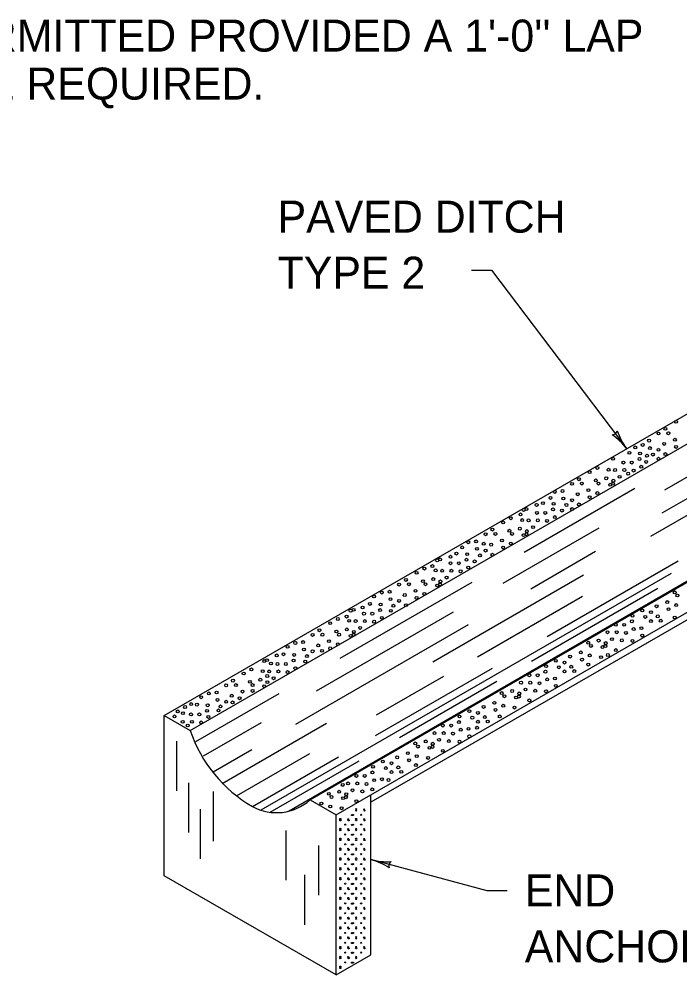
# Model space of a CAD drawing. Extents: x 997.6 to 1037.2, y 998.9 to 1022.8.
# Drawn here: x 1028.02 to 1032.15, y 1010.43 to 1016.4 of the extents above; entities that cross this region are included whole.
import ezdxf

# ---------------------------------------------------------------- set-up
doc = ezdxf.new("R2010")
doc.units = 0
doc.layers.add('Level 1', color=7, linetype='Continuous')

msp = doc.modelspace()

# ---------------------------------------------------------------- linework, layer by layer
at = {"layer": 'Level 1'}
for p, q in [((1028.928, 1012.0526), (1033.8024, 1014.8668)), ((1030.8455, 1014.8355), (1030.9705, 1014.8355)), ((1030.9705, 1014.8355), (1031.8162, 1013.7201)), ((1029.0904, 1011.9588), (1033.9618, 1014.7714)), ((1032.0547, 1013.4638), (1033.7338, 1014.4333)), ((1029.8392, 1011.5266), (1034.7135, 1014.3408)), ((1029.7072, 1011.4588), (1034.5816, 1014.2731)), ((1032.0371, 1013.3198), (1033.7466, 1014.3068)), ((1030.0015, 1011.4328), (1034.8741, 1014.246)), ((1034.2035, 1013.8124), (1030.2178, 1011.5112)), ((1031.9653, 1013.1738), (1032.6876, 1013.5908)), ((1031.176, 1013.075), (1031.8665, 1013.4737)), ((1031.0433, 1012.8799), (1031.6443, 1013.2269)), ((1031.2161, 1012.8458), (1031.6213, 1013.0797)), ((1031.3197, 1012.5481), (1032.1361, 1013.0195)), ((1029.5333, 1011.4638), (1032.0958, 1012.9433)), ((1030.0258, 1012.4109), (1030.8497, 1012.8866)), ((1030.6055, 1012.3888), (1031.5463, 1012.9319)), ((1031.2208, 1012.3925), (1032.0108, 1012.8486)), ((1030.8848, 1012.4208), (1031.5397, 1012.7988)), ((1029.8793, 1012.2079), (1030.7337, 1012.7012)), ((1029.7502, 1011.9994), (1030.8277, 1012.6215)), ((1030.2474, 1011.929), (1030.9767, 1012.35)), ((1030.2543, 1012.0567), (1030.6745, 1012.2993)), ((1030.3961, 1011.9163), (1031.0038, 1012.2673)), ((1029.1262, 1011.8915), (1029.6454, 1012.1913)), ((1028.928, 1011.0526), (1028.928, 1012.0526)), ((1028.928, 1012.0526), (1029.0904, 1011.9588)), ((1029.174, 1011.8007), (1029.5363, 1012.0098)), ((1029.2888, 1011.6285), (1029.9415, 1012.0054)), ((1029.006, 1011.5823), (1029.006, 1011.893)), ((1029.2335, 1011.7011), (1029.4755, 1011.8408)), ((1029.3785, 1011.5511), (1029.8377, 1011.8162)), ((1029.4783, 1011.4849), (1030.0153, 1011.795)), ((1029.5885, 1011.4501), (1030.1442, 1011.7709)), ((1029.0806, 1011.3232), (1029.0806, 1011.6338)), ((1029.2361, 1011.2681), (1029.2361, 1011.5788)), ((1029.8392, 1011.5266), (1030.0015, 1011.4328)), ((1030.218, 1010.5578), (1030.218, 1011.5578)), ((1029.1551, 1011.1579), (1029.1551, 1011.4686)), ((1030.0015, 1010.4328), (1030.0015, 1011.4328)), ((1029.6896, 1011.0252), (1029.6896, 1011.3358)), ((1029.8937, 1010.9312), (1029.8937, 1011.2418)), ((1030.9435, 1010.958), (1030.218, 1011.1534)), ((1030.0015, 1010.4328), (1028.928, 1011.0526)), ((1029.8063, 1010.7465), (1029.8063, 1011.0572)), ((1031.0685, 1010.958), (1030.9435, 1010.958)), ((1030.0015, 1010.4328), (1030.218, 1010.5578))]:
    msp.add_line(p, q, dxfattribs=at)
for centre, radius in [((1032.124, 1013.8891), 0.00903), ((1032.0571, 1013.8445), 0.00903), ((1031.955, 1013.7708), 0.00903), ((1032.0144, 1013.8153), 0.00903), ((1032.0756, 1013.8172), 0.00903), ((1032.1166, 1013.7763), 0.00903), ((1031.8691, 1013.7284), 0.00903), ((1031.9154, 1013.7438), 0.00903), ((1031.9605, 1013.7243), 0.00903), ((1032.0144, 1013.7132), 0.00903), ((1032.0496, 1013.7503), 0.00903), ((1032.124, 1013.7318), 0.00903), ((1031.7302, 1013.658), 0.00903), ((1031.8324, 1013.6946), 0.00903), ((1031.8955, 1013.6561), 0.00903), ((1031.8992, 1013.6908), 0.00903), ((1031.9423, 1013.6765), 0.00903), ((1031.9791, 1013.6834), 0.00903), ((1032.0144, 1013.658), 0.00903), ((1032.0571, 1013.6872), 0.00903), ((1031.6322, 1013.6004), 0.00903), ((1031.7028, 1013.5893), 0.00903), ((1031.7432, 1013.5874), 0.00903), ((1031.7952, 1013.6338), 0.00903), ((1031.8008, 1013.5874), 0.00903), ((1031.8472, 1013.6338), 0.00903), ((1031.8584, 1013.5837), 0.00903), ((1031.9066, 1013.6078), 0.00903), ((1031.9373, 1013.6379), 0.00903), ((1031.5171, 1013.5298), 0.00903), ((1031.584, 1013.5744), 0.00903), ((1031.623, 1013.5224), 0.00903), ((1031.688, 1013.5354), 0.00903), ((1031.7711, 1013.5447), 0.00903), ((1031.8246, 1013.5644), 0.00903), ((1031.4744, 1013.5007), 0.00903), ((1031.5356, 1013.5025), 0.00903), ((1031.6396, 1013.5025), 0.00903), ((1031.7121, 1013.4951), 0.00903), ((1031.7302, 1013.5007), 0.00903), ((1031.7321, 1013.5205), 0.00903), ((1031.3397, 1013.4128), 0.00903), ((1031.3666, 1013.4505), 0.00903), ((1031.415, 1013.4561), 0.00903), ((1031.4205, 1013.4096), 0.00903), ((1031.5096, 1013.4357), 0.00903), ((1031.5766, 1013.4617), 0.00903), ((1031.584, 1013.4171), 0.00903), ((1031.6322, 1013.4431), 0.00903), ((1031.1902, 1013.3433), 0.00903), ((1031.2534, 1013.3689), 0.00903), ((1031.2924, 1013.3799), 0.00903), ((1031.3592, 1013.3762), 0.00903), ((1031.4391, 1013.3688), 0.00903), ((1031.4744, 1013.3985), 0.00903), ((1031.4744, 1013.3433), 0.00903), ((1031.5171, 1013.3725), 0.00903), ((1031.0922, 1013.2858), 0.00903), ((1031.1522, 1013.3098), 0.00903), ((1031.1721, 1013.3378), 0.00903), ((1031.2552, 1013.3192), 0.00903), ((1031.3072, 1013.3192), 0.00903), ((1031.3555, 1013.3414), 0.00903), ((1031.3666, 1013.2932), 0.00903), ((1031.4111, 1013.3338), 0.00903), ((1031.044, 1013.2598), 0.00903), ((1031.1628, 1013.2746), 0.00903), ((1031.2032, 1013.2728), 0.00903), ((1031.2311, 1013.23), 0.00903), ((1031.2608, 1013.2728), 0.00903), ((1031.3184, 1013.269), 0.00903), ((1030.9344, 1013.186), 0.00903), ((1030.9771, 1013.2152), 0.00903), ((1030.9956, 1013.1878), 0.00903), ((1031.083, 1013.2078), 0.00903), ((1031.0996, 1013.1878), 0.00903), ((1031.148, 1013.2208), 0.00903), ((1031.1721, 1013.1804), 0.00903), ((1031.1902, 1013.186), 0.00903), ((1031.1921, 1013.2058), 0.00903), ((1030.7881, 1013.1039), 0.00903), ((1030.8266, 1013.1358), 0.00903), ((1030.875, 1013.1414), 0.00903), ((1030.9227, 1013.1268), 0.00903), ((1030.9696, 1013.121), 0.00903), ((1031.0366, 1013.147), 0.00903), ((1031.0922, 1013.1284), 0.00903), ((1030.7153, 1013.0455), 0.00903), ((1030.7524, 1013.0653), 0.00903), ((1030.8192, 1013.0615), 0.00903), ((1030.8805, 1013.0949), 0.00903), ((1030.8991, 1013.0541), 0.00903), ((1030.9344, 1013.0838), 0.00903), ((1030.9771, 1013.0578), 0.00903), ((1031.044, 1013.1024), 0.00903), ((1030.6026, 1012.9873), 0.00903), ((1030.6321, 1013.0231), 0.00903), ((1030.6502, 1013.0287), 0.00903), ((1030.7152, 1013.0045), 0.00903), ((1030.7672, 1013.0045), 0.00903), ((1030.8155, 1013.0268), 0.00903), ((1030.8662, 1013.0162), 0.00903), ((1030.504, 1012.9451), 0.00903), ((1030.5522, 1012.9711), 0.00903), ((1030.6228, 1012.9599), 0.00903), ((1030.6632, 1012.9581), 0.00903), ((1030.7208, 1012.9581), 0.00903), ((1030.7784, 1012.9543), 0.00903), ((1030.8266, 1012.9785), 0.00903), ((1030.3944, 1012.8713), 0.00903), ((1030.4371, 1012.9005), 0.00903), ((1030.4556, 1012.8732), 0.00903), ((1030.543, 1012.8931), 0.00903), ((1030.5596, 1012.8732), 0.00903), ((1030.608, 1012.9061), 0.00903), ((1030.6321, 1012.8658), 0.00903), ((1030.6502, 1012.8713), 0.00903), ((1030.6521, 1012.8912), 0.00903), ((1030.6911, 1012.9153), 0.00903), ((1030.2866, 1012.8212), 0.00903), ((1030.335, 1012.8268), 0.00903), ((1030.4296, 1012.8063), 0.00903), ((1030.4966, 1012.8323), 0.00903), ((1030.5522, 1012.8138), 0.00903), ((1032.1155, 1012.8229), 0.00903), ((1030.2124, 1012.7506), 0.00903), ((1030.2384, 1012.797), 0.00903), ((1030.2792, 1012.7468), 0.00903), ((1030.3405, 1012.7803), 0.00903), ((1030.3944, 1012.7692), 0.00903), ((1030.504, 1012.7878), 0.00903), ((1032.0691, 1012.7622), 0.00903), ((1032.1321, 1012.803), 0.00903), ((1030.0921, 1012.7084), 0.00903), ((1030.1102, 1012.714), 0.00903), ((1030.1665, 1012.728), 0.00903), ((1030.1752, 1012.6898), 0.00903), ((1030.2272, 1012.6898), 0.00903), ((1030.2755, 1012.7121), 0.00903), ((1030.3429, 1012.7073), 0.00903), ((1030.3591, 1012.7394), 0.00903), ((1030.4371, 1012.7432), 0.00903), ((1031.913, 1012.7101), 0.00903), ((1031.9669, 1012.699), 0.00903), ((1032.0021, 1012.7362), 0.00903), ((1032.0765, 1012.7176), 0.00903), ((1032.1247, 1012.7436), 0.00903), ((1029.964, 1012.6304), 0.00903), ((1030.0122, 1012.6564), 0.00903), ((1030.0666, 1012.6716), 0.00903), ((1030.0828, 1012.6453), 0.00903), ((1030.1232, 1012.6434), 0.00903), ((1030.1808, 1012.6434), 0.00903), ((1030.2384, 1012.6397), 0.00903), ((1030.2866, 1012.6638), 0.00903), ((1031.848, 1012.6419), 0.00903), ((1031.8517, 1012.6767), 0.00903), ((1031.9316, 1012.6693), 0.00903), ((1031.9669, 1012.6438), 0.00903), ((1032.0096, 1012.673), 0.00903), ((1032.0281, 1012.6457), 0.00903), ((1032.1155, 1012.6656), 0.00903), ((1029.8971, 1012.5858), 0.00903), ((1030.003, 1012.5784), 0.00903), ((1030.068, 1012.5914), 0.00903), ((1030.1121, 1012.5765), 0.00903), ((1030.1511, 1012.6007), 0.00903), ((1031.6957, 1012.5733), 0.00903), ((1031.7477, 1012.6197), 0.00903), ((1031.7533, 1012.5733), 0.00903), ((1031.7997, 1012.6197), 0.00903), ((1031.8109, 1012.5695), 0.00903), ((1031.8591, 1012.5937), 0.00903), ((1031.9075, 1012.5993), 0.00903), ((1029.7466, 1012.5065), 0.00903), ((1029.795, 1012.5121), 0.00903), ((1029.8544, 1012.5567), 0.00903), ((1029.9156, 1012.5585), 0.00903), ((1029.9566, 1012.5177), 0.00903), ((1030.0196, 1012.5585), 0.00903), ((1030.0921, 1012.5511), 0.00903), ((1030.1102, 1012.5567), 0.00903), ((1031.5755, 1012.5083), 0.00903), ((1031.6405, 1012.5213), 0.00903), ((1031.7236, 1012.5305), 0.00903), ((1031.7849, 1012.5231), 0.00903), ((1031.8517, 1012.5193), 0.00903), ((1031.913, 1012.5528), 0.00903), ((1029.6984, 1012.4823), 0.00903), ((1029.8005, 1012.4656), 0.00903), ((1029.8544, 1012.4545), 0.00903), ((1029.8896, 1012.4917), 0.00903), ((1029.9136, 1012.4576), 0.00903), ((1029.964, 1012.4731), 0.00903), ((1030.0122, 1012.4991), 0.00903), ((1031.5291, 1012.4475), 0.00903), ((1031.5921, 1012.4883), 0.00903), ((1031.6646, 1012.4809), 0.00903), ((1031.6827, 1012.4865), 0.00903), ((1031.6846, 1012.5063), 0.00903), ((1031.7477, 1012.4623), 0.00903), ((1029.5521, 1012.3938), 0.00903), ((1029.5702, 1012.3993), 0.00903), ((1029.6305, 1012.4288), 0.00903), ((1029.6724, 1012.4359), 0.00903), ((1029.7355, 1012.3974), 0.00903), ((1029.7392, 1012.4322), 0.00903), ((1029.8088, 1012.3906), 0.00903), ((1029.8191, 1012.4248), 0.00903), ((1031.373, 1012.3954), 0.00903), ((1031.4621, 1012.4215), 0.00903), ((1031.5365, 1012.4029), 0.00903), ((1031.5847, 1012.4289), 0.00903), ((1031.6553, 1012.4178), 0.00903), ((1031.6986, 1012.4314), 0.00903), ((1029.4722, 1012.3418), 0.00903), ((1029.5428, 1012.3306), 0.00903), ((1029.5832, 1012.3288), 0.00903), ((1029.5944, 1012.3784), 0.00903), ((1029.6352, 1012.3752), 0.00903), ((1029.6408, 1012.3288), 0.00903), ((1029.6872, 1012.3752), 0.00903), ((1029.7466, 1012.3492), 0.00903), ((1031.3117, 1012.362), 0.00903), ((1031.3916, 1012.3546), 0.00903), ((1031.4269, 1012.3843), 0.00903), ((1031.4269, 1012.3292), 0.00903), ((1031.4696, 1012.3583), 0.00903), ((1031.4881, 1012.331), 0.00903), ((1031.5755, 1012.3713), 0.00903), ((1029.3571, 1012.2712), 0.00903), ((1029.424, 1012.3158), 0.00903), ((1029.528, 1012.2768), 0.00903), ((1029.5711, 1012.3002), 0.00903), ((1029.6111, 1012.286), 0.00903), ((1029.6984, 1012.325), 0.00903), ((1031.2077, 1012.305), 0.00903), ((1031.2597, 1012.305), 0.00903), ((1031.308, 1012.3273), 0.00903), ((1031.3191, 1012.279), 0.00903), ((1031.3675, 1012.2846), 0.00903), ((1029.3144, 1012.242), 0.00903), ((1029.3756, 1012.2438), 0.00903), ((1029.463, 1012.2638), 0.00903), ((1029.4796, 1012.2438), 0.00903), ((1029.5521, 1012.2364), 0.00903), ((1029.5721, 1012.2618), 0.00903), ((1031.1557, 1012.2586), 0.00903), ((1031.1836, 1012.2158), 0.00903), ((1031.2133, 1012.2586), 0.00903), ((1031.2449, 1012.2084), 0.00903), ((1031.2709, 1012.2548), 0.00903), ((1031.373, 1012.2381), 0.00903), ((1029.1584, 1012.1677), 0.00903), ((1029.2066, 1012.1918), 0.00903), ((1029.255, 1012.1974), 0.00903), ((1029.2605, 1012.1509), 0.00903), ((1029.3496, 1012.177), 0.00903), ((1029.3987, 1012.1613), 0.00903), ((1029.4166, 1012.203), 0.00903), ((1029.48, 1012.2068), 0.00903), ((1031.0355, 1012.1936), 0.00903), ((1031.0521, 1012.1737), 0.00903), ((1031.1005, 1012.2066), 0.00903), ((1031.1246, 1012.1663), 0.00903), ((1031.1427, 1012.1718), 0.00903), ((1031.1446, 1012.1917), 0.00903), ((1031.3117, 1012.2047), 0.00903), ((1029.0583, 1012.1065), 0.00903), ((1029.0963, 1012.1248), 0.00903), ((1029.1324, 1012.1213), 0.00903), ((1029.1992, 1012.1175), 0.00903), ((1029.2791, 1012.1101), 0.00903), ((1029.3144, 1012.1398), 0.00903), ((1029.3551, 1012.1352), 0.00903), ((1030.9221, 1012.1068), 0.00903), ((1030.9891, 1012.1328), 0.00903), ((1031.0447, 1012.1143), 0.00903), ((1031.1153, 1012.1031), 0.00903), ((1031.2077, 1012.1477), 0.00903), ((1028.9921, 1012.048), 0.00903), ((1029.0121, 1012.0791), 0.00903), ((1029.0448, 1012.0682), 0.00903), ((1029.0952, 1012.0605), 0.00903), ((1029.1472, 1012.0605), 0.00903), ((1029.1955, 1012.0828), 0.00903), ((1029.2037, 1012.0443), 0.00903), ((1029.2668, 1012.0856), 0.00903), ((1030.7717, 1012.0473), 0.00903), ((1030.833, 1012.0808), 0.00903), ((1030.8516, 1012.0399), 0.00903), ((1030.8869, 1012.0697), 0.00903), ((1030.9296, 1012.0437), 0.00903), ((1030.9965, 1012.0883), 0.00903), ((1031.0228, 1012.0479), 0.00903), ((1029.0432, 1012.0141), 0.00903), ((1029.0749, 1011.9908), 0.00903), ((1029.1008, 1012.0141), 0.00903), ((1029.1584, 1012.0103), 0.00903), ((1030.6677, 1011.9903), 0.00903), ((1030.7197, 1011.9903), 0.00903), ((1030.768, 1012.0126), 0.00903), ((1030.8275, 1011.9699), 0.00903), ((1030.8811, 1011.9768), 0.00903), ((1030.8869, 1012.0145), 0.00903), ((1030.9481, 1012.0163), 0.00903), ((1030.6157, 1011.9439), 0.00903), ((1030.6733, 1011.9439), 0.00903), ((1030.7309, 1011.9402), 0.00903), ((1030.7791, 1011.9643), 0.00903), ((1030.833, 1011.9234), 0.00903), ((1030.4955, 1011.8789), 0.00903), ((1030.5121, 1011.859), 0.00903), ((1030.5605, 1011.8919), 0.00903), ((1030.5846, 1011.8516), 0.00903), ((1030.6027, 1011.8572), 0.00903), ((1030.6046, 1011.877), 0.00903), ((1030.6436, 1011.9012), 0.00903), ((1030.7049, 1011.8938), 0.00903), ((1030.7717, 1011.89), 0.00903), ((1030.3821, 1011.7922), 0.00903), ((1030.4491, 1011.8182), 0.00903), ((1030.5047, 1011.7996), 0.00903), ((1030.6677, 1011.833), 0.00903), ((1030.2317, 1011.7327), 0.00903), ((1030.293, 1011.7661), 0.00903), ((1030.3469, 1011.755), 0.00903), ((1030.4565, 1011.7736), 0.00903), ((1030.4994, 1011.7439), 0.00903), ((1030.5753, 1011.7884), 0.00903), ((1030.1277, 1011.6757), 0.00903), ((1030.1797, 1011.6757), 0.00903), ((1030.228, 1011.6979), 0.00903), ((1030.3116, 1011.7253), 0.00903), ((1030.3469, 1011.6998), 0.00903), ((1030.3896, 1011.729), 0.00903), ((1030.4081, 1011.7017), 0.00903), ((1030.0428, 1011.6196), 0.00903), ((1030.0757, 1011.6293), 0.00903), ((1030.1333, 1011.6293), 0.00903), ((1030.1909, 1011.6255), 0.00903), ((1030.2391, 1011.6497), 0.00903), ((1030.2875, 1011.6553), 0.00903), ((1030.328, 1011.6505), 0.00903), ((1029.9555, 1011.5643), 0.00903), ((1030.0205, 1011.5773), 0.00903), ((1030.0646, 1011.5623), 0.00903), ((1030.1036, 1011.5865), 0.00903), ((1030.1649, 1011.5791), 0.00903), ((1030.2269, 1011.5918), 0.00903), ((1029.9091, 1011.5035), 0.00903), ((1029.9721, 1011.5443), 0.00903), ((1030.0446, 1011.5369), 0.00903), ((1030.0627, 1011.5425), 0.00903), ((1030.1277, 1011.5183), 0.00903), ((1029.9647, 1011.4849), 0.00903), ((1030.0353, 1011.4738), 0.00903), ((1030.1265, 1011.4686), 0.00339), ((1030.1265, 1011.46), 0.00339), ((1030.1761, 1011.4668), 0.00339), ((1030.1786, 1011.46), 0.00339), ((1030.0273, 1011.4071), 0.00339), ((1030.0273, 1011.3985), 0.00339), ((1030.0769, 1011.4053), 0.00339), ((1030.0794, 1011.3985), 0.00339), ((1030.1004, 1011.4314), 0.00339), ((1030.1072, 1011.4323), 0.00339), ((1030.1265, 1011.4071), 0.00339), ((1030.1265, 1011.3985), 0.00339), ((1030.1576, 1011.4331), 0.00339), ((1030.1761, 1011.4053), 0.00339), ((1030.1786, 1011.3985), 0.00339), ((1030.0273, 1011.3456), 0.00339), ((1030.0273, 1011.337), 0.00339), ((1030.0584, 1011.3716), 0.00339), ((1030.0769, 1011.3438), 0.00339), ((1030.0794, 1011.337), 0.00339), ((1030.1004, 1011.3699), 0.00339), ((1030.1072, 1011.3708), 0.00339), ((1030.1265, 1011.3456), 0.00339), ((1030.1265, 1011.337), 0.00339), ((1030.1576, 1011.3716), 0.00339), ((1030.1761, 1011.3438), 0.00339), ((1030.1786, 1011.337), 0.00339), ((1030.0273, 1011.2841), 0.00339), ((1030.0273, 1011.2755), 0.00339), ((1030.0584, 1011.3101), 0.00339), ((1030.0769, 1011.2823), 0.00339), ((1030.0794, 1011.2755), 0.00339), ((1030.1004, 1011.3084), 0.00339), ((1030.1072, 1011.3093), 0.00339), ((1030.1265, 1011.2841), 0.00339), ((1030.1265, 1011.2755), 0.00339), ((1030.1576, 1011.3101), 0.00339), ((1030.1761, 1011.2823), 0.00339), ((1030.1786, 1011.2755), 0.00339), ((1030.0273, 1011.2226), 0.00339), ((1030.0273, 1011.214), 0.00339), ((1030.0584, 1011.2486), 0.00339), ((1030.0769, 1011.2208), 0.00339), ((1030.0794, 1011.214), 0.00339), ((1030.1004, 1011.2469), 0.00339), ((1030.1072, 1011.2478), 0.00339), ((1030.1265, 1011.2226), 0.00339), ((1030.1265, 1011.214), 0.00339), ((1030.1576, 1011.2486), 0.00339), ((1030.1761, 1011.2208), 0.00339), ((1030.1786, 1011.214), 0.00339), ((1030.0273, 1011.1611), 0.00339), ((1030.0273, 1011.1525), 0.00339), ((1030.0584, 1011.1871), 0.00339), ((1030.0769, 1011.1593), 0.00339), ((1030.0794, 1011.1525), 0.00339), ((1030.1004, 1011.1854), 0.00339), ((1030.1072, 1011.1863), 0.00339), ((1030.1265, 1011.1611), 0.00339), ((1030.1265, 1011.1525), 0.00339), ((1030.1576, 1011.1871), 0.00339), ((1030.1761, 1011.1593), 0.00339), ((1030.1786, 1011.1525), 0.00339), ((1030.0273, 1011.0996), 0.00339), ((1030.0273, 1011.091), 0.00339), ((1030.0584, 1011.1256), 0.00339), ((1030.0769, 1011.0978), 0.00339), ((1030.0794, 1011.091), 0.00339), ((1030.1004, 1011.1239), 0.00339), ((1030.1072, 1011.1248), 0.00339), ((1030.1265, 1011.0996), 0.00339), ((1030.1265, 1011.091), 0.00339), ((1030.1576, 1011.1256), 0.00339), ((1030.1761, 1011.0978), 0.00339), ((1030.1786, 1011.091), 0.00339), ((1030.0273, 1011.0381), 0.00339), ((1030.0273, 1011.0295), 0.00339), ((1030.0584, 1011.0641), 0.00339), ((1030.0769, 1011.0363), 0.00339), ((1030.0794, 1011.0295), 0.00339), ((1030.1004, 1011.0624), 0.00339), ((1030.1072, 1011.0633), 0.00339), ((1030.1265, 1011.0381), 0.00339), ((1030.1265, 1011.0295), 0.00339), ((1030.1576, 1011.0641), 0.00339), ((1030.1761, 1011.0363), 0.00339), ((1030.1786, 1011.0295), 0.00339), ((1030.0273, 1010.9766), 0.00339), ((1030.0273, 1010.968), 0.00339), ((1030.0584, 1011.0026), 0.00339), ((1030.0769, 1010.9748), 0.00339), ((1030.0794, 1010.968), 0.00339), ((1030.1004, 1011.0009), 0.00339), ((1030.1072, 1011.0018), 0.00339), ((1030.1265, 1010.9766), 0.00339), ((1030.1265, 1010.968), 0.00339), ((1030.1576, 1011.0026), 0.00339), ((1030.1761, 1010.9748), 0.00339), ((1030.1786, 1010.968), 0.00339), ((1030.0273, 1010.9151), 0.00339), ((1030.0273, 1010.9065), 0.00339), ((1030.0584, 1010.9411), 0.00339), ((1030.0769, 1010.9133), 0.00339), ((1030.0794, 1010.9065), 0.00339), ((1030.1004, 1010.9394), 0.00339), ((1030.1072, 1010.9403), 0.00339), ((1030.1265, 1010.9151), 0.00339), ((1030.1265, 1010.9065), 0.00339), ((1030.1576, 1010.9411), 0.00339), ((1030.1761, 1010.9133), 0.00339), ((1030.1786, 1010.9065), 0.00339), ((1030.0273, 1010.8536), 0.00339), ((1030.0273, 1010.845), 0.00339), ((1030.0584, 1010.8796), 0.00339), ((1030.0769, 1010.8518), 0.00339), ((1030.0794, 1010.845), 0.00339), ((1030.1004, 1010.8779), 0.00339), ((1030.1072, 1010.8788), 0.00339), ((1030.1265, 1010.8536), 0.00339), ((1030.1265, 1010.845), 0.00339), ((1030.1576, 1010.8796), 0.00339), ((1030.1761, 1010.8518), 0.00339), ((1030.1786, 1010.845), 0.00339), ((1030.0273, 1010.7921), 0.00339), ((1030.0273, 1010.7835), 0.00339), ((1030.0584, 1010.8181), 0.00339), ((1030.0769, 1010.7903), 0.00339), ((1030.0794, 1010.7835), 0.00339), ((1030.1004, 1010.8164), 0.00339), ((1030.1072, 1010.8173), 0.00339), ((1030.1265, 1010.7921), 0.00339), ((1030.1265, 1010.7835), 0.00339), ((1030.1576, 1010.8181), 0.00339), ((1030.1761, 1010.7903), 0.00339), ((1030.1786, 1010.7835), 0.00339), ((1030.0273, 1010.7306), 0.00339), ((1030.0273, 1010.722), 0.00339), ((1030.0584, 1010.7566), 0.00339), ((1030.0769, 1010.7288), 0.00339), ((1030.0794, 1010.722), 0.00339), ((1030.1004, 1010.7549), 0.00339), ((1030.1072, 1010.7558), 0.00339), ((1030.1265, 1010.7306), 0.00339), ((1030.1265, 1010.722), 0.00339), ((1030.1576, 1010.7566), 0.00339), ((1030.1761, 1010.7288), 0.00339), ((1030.1786, 1010.722), 0.00339), ((1030.0273, 1010.6691), 0.00339), ((1030.0584, 1010.6951), 0.00339), ((1030.0769, 1010.6673), 0.00339), ((1030.1004, 1010.6934), 0.00339), ((1030.1072, 1010.6943), 0.00339), ((1030.1265, 1010.6691), 0.00339), ((1030.1576, 1010.6951), 0.00339), ((1030.1761, 1010.6673), 0.00339), ((1030.0273, 1010.6605), 0.00339), ((1030.0273, 1010.6076), 0.00339), ((1030.0584, 1010.6336), 0.00339), ((1030.0769, 1010.6058), 0.00339), ((1030.0794, 1010.6605), 0.00339), ((1030.1004, 1010.6319), 0.00339), ((1030.1072, 1010.6328), 0.00339), ((1030.1265, 1010.6605), 0.00339), ((1030.1265, 1010.6076), 0.00339), ((1030.1576, 1010.6336), 0.00339), ((1030.1761, 1010.6058), 0.00339), ((1030.1786, 1010.6605), 0.00339), ((1030.0273, 1010.599), 0.00339), ((1030.0273, 1010.5461), 0.00339), ((1030.0584, 1010.5721), 0.00339), ((1030.0769, 1010.5443), 0.00339), ((1030.0794, 1010.599), 0.00339), ((1030.1004, 1010.5704), 0.00339), ((1030.1072, 1010.5713), 0.00339), ((1030.1265, 1010.599), 0.00339), ((1030.1265, 1010.5461), 0.00339), ((1030.1576, 1010.5721), 0.00339), ((1030.1786, 1010.599), 0.00339), ((1030.0273, 1010.5375), 0.00339), ((1030.0273, 1010.4846), 0.00339), ((1030.0584, 1010.5106), 0.00339), ((1030.0794, 1010.5375), 0.00339), ((1030.1004, 1010.5089), 0.00339), ((1030.1072, 1010.5098), 0.00339), ((1030.1265, 1010.5375), 0.00339), ((1030.0273, 1010.476), 0.00339)]:
    msp.add_circle(centre, radius, dxfattribs=at)
for centre, radius, start, end in [((1031.7264, 1013.8386), 0.0313, 265.94262, 348.05932), ((1032.1277, 1013.9563), 0.3909, 198.51518, 217.16191), ((1031.5046, 1013.4839), 0.3909, 37.16803, 55.83681), ((1031.5046, 1013.4839), 0.3909, 37.1558, 37.16803), ((1029.9113, 1012.235), 0.866, 198.58969, 240.00069), ((1029.6292, 1011.7614), 0.315, 241.34773, 311.79557), ((1030.3197, 1011.5309), 0.3909, 254.91268, 254.9249), ((1030.3197, 1011.5309), 0.3909, 254.9249, 273.59369), ((1030.1163, 1010.7759), 0.3909, 56.27206, 74.91879), ((1030.3615, 1011.1147), 0.0313, 123.6995, 205.81619)]:
    msp.add_arc(centre, radius, start, end, dxfattribs=at)

# ---------------------------------------------------------------- texts
for s, p in [("ANY LENGTH OF LONGITUDINAL REINFORCING STEEL WILL BE PERMITTED PROVIDED A 1'-0'' LAP", (1019.1796, 1016.2016)), ('IS USED IN THE SPLICE.  ADEQUATE TIES AT THE SPLICE SHALL BE REQUIRED.', (1019.1796, 1015.9016)), ('PAVED DITCH', (1029.6359, 1015.0703)), ('TYPE 2', (1029.6359, 1014.7203)), ('END', (1031.1793, 1010.8609)), ('ANCHOR', (1031.1793, 1010.5109))]:
    msp.add_text(s, height=0.2, dxfattribs=at).set_placement(p)

doc.saveas('drawing.dxf')
